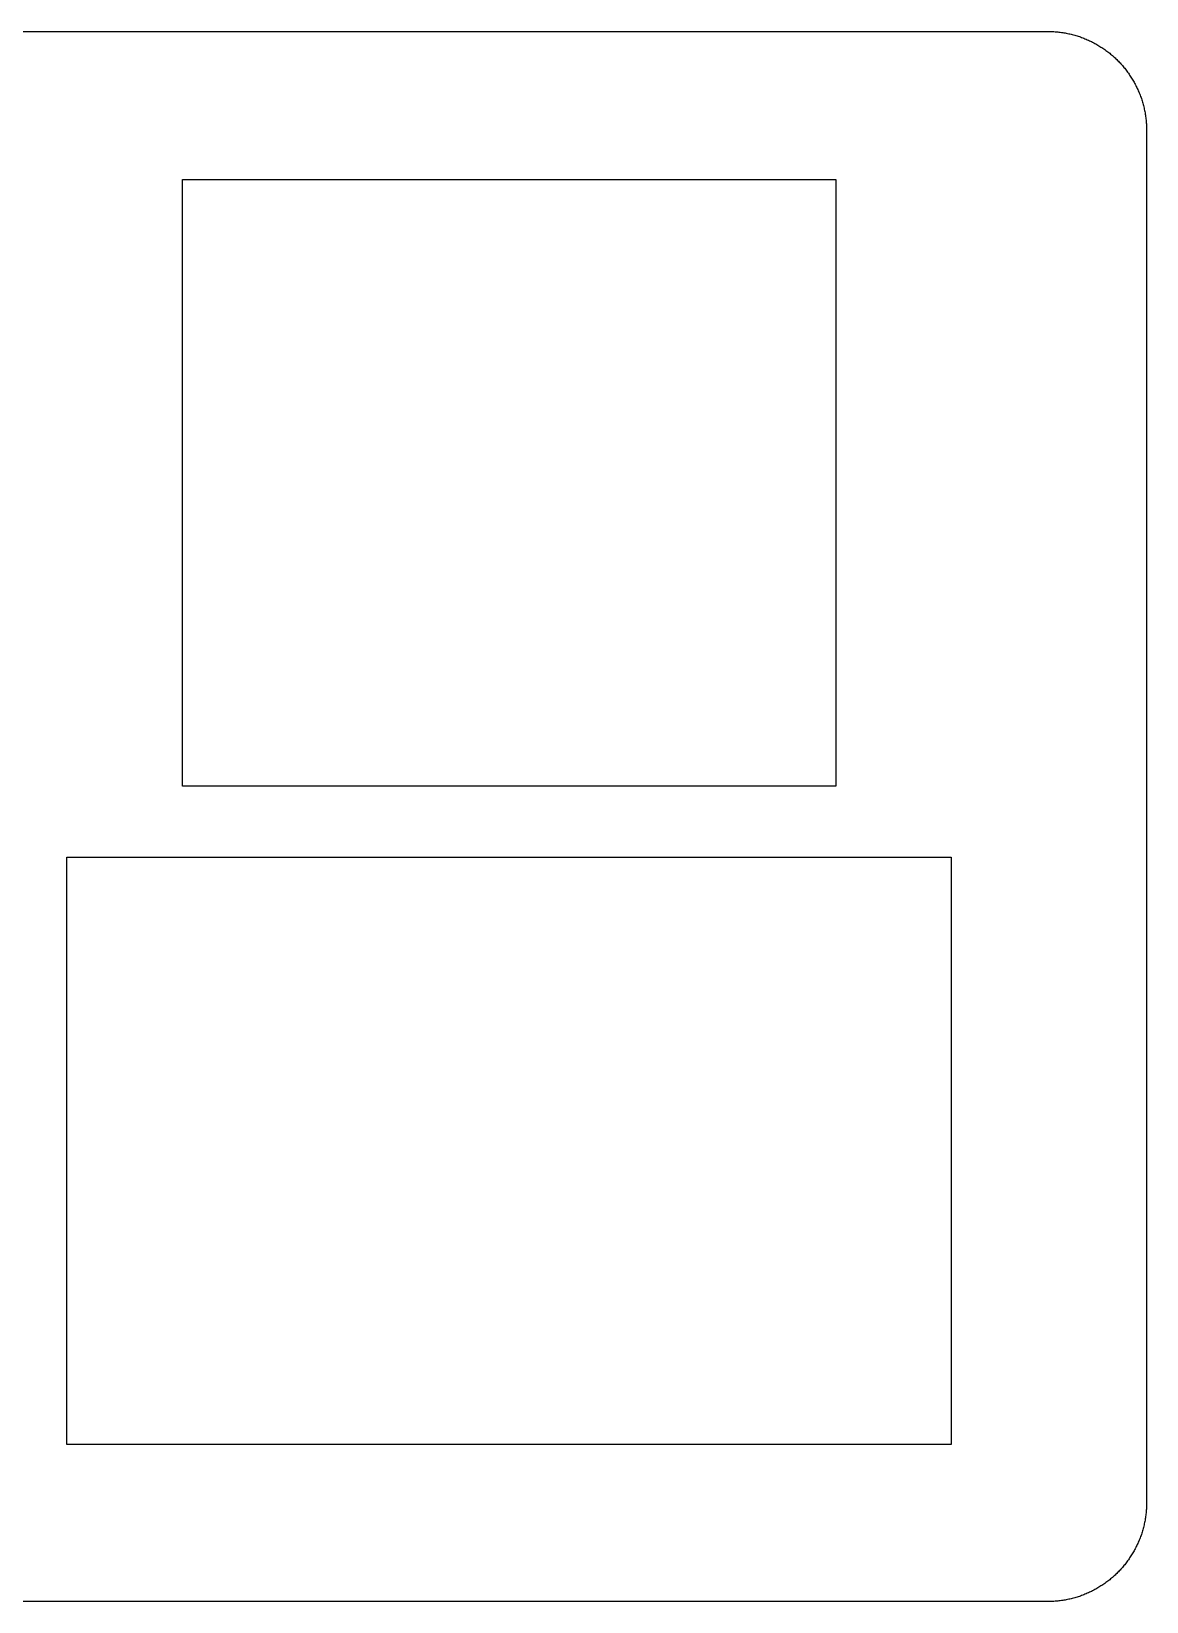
# Model space of a CAD drawing. Header units: millimetres. Extents: x 64 to 402, y 90 to 328.
# Drawn here: x 233.1 to 402.1, y 89.7 to 327.7 of the extents above; entities that cross this region are included whole.
import ezdxf

# ---------------------------------------------------------------- set-up
doc = ezdxf.new("R2010")
doc.units = ezdxf.units.MM
doc.layers.get('0').update_dxf_attribs({"linetype": 'CONTINUOUS', "true_color": 0x000000})

msp = doc.modelspace()

# ---------------------------------------------------------------- linework, layer by layer
at = {"color": 7, "linetype": 'CONTINUOUS', "true_color": 0x000000}
for points in [[(79.12, 327.74), (387.12, 327.74), (387.32, 327.74), (387.51, 327.74), (387.7, 327.73), (387.9, 327.73), (388.09, 327.71), (388.28, 327.7), (388.47, 327.69), (388.66, 327.67), (388.85, 327.65), (389.04, 327.62), (389.22, 327.6), (389.41, 327.57), (389.6, 327.54), (389.78, 327.51), (389.96, 327.48), (390.15, 327.44), (390.33, 327.4), (390.51, 327.36), (390.69, 327.32), (390.87, 327.27), (391.05, 327.23), (391.23, 327.18), (391.41, 327.12), (391.59, 327.07), (391.76, 327.01), (391.94, 326.96), (392.11, 326.9), (392.28, 326.83), (392.45, 326.77), (392.63, 326.7), (392.79, 326.64), (392.96, 326.57), (393.13, 326.49), (393.3, 326.42), (393.46, 326.34), (393.63, 326.27), (393.79, 326.19), (393.95, 326.1), (394.11, 326.02), (394.27, 325.93), (394.43, 325.85), (394.59, 325.76), (394.75, 325.67), (394.9, 325.57), (395.06, 325.48), (395.21, 325.38), (395.36, 325.28), (395.51, 325.18), (395.66, 325.08), (395.81, 324.98), (395.95, 324.87), (396.1, 324.77), (396.24, 324.66), (396.39, 324.55), (396.53, 324.43), (396.67, 324.32), (396.8, 324.2), (396.94, 324.09), (397.08, 323.97), (397.21, 323.85), (397.34, 323.73), (397.47, 323.6), (397.6, 323.48), (397.73, 323.35), (397.86, 323.22), (397.98, 323.09), (398.11, 322.96), (398.23, 322.83), (398.35, 322.7), (398.47, 322.56), (398.58, 322.42), (398.7, 322.29), (398.81, 322.15), (398.93, 322.01), (399.04, 321.86), (399.15, 321.72), (399.25, 321.57), (399.36, 321.43), (399.46, 321.28), (399.56, 321.13), (399.66, 320.98), (399.76, 320.83), (399.86, 320.68), (399.95, 320.52), (400.05, 320.37), (400.14, 320.21), (400.23, 320.05), (400.31, 319.89), (400.4, 319.73), (400.48, 319.57), (400.57, 319.41), (400.65, 319.25), (400.72, 319.08), (400.8, 318.92), (400.87, 318.75), (400.95, 318.58), (401.02, 318.41), (401.08, 318.25), (401.15, 318.07), (401.21, 317.9), (401.28, 317.73), (401.34, 317.56), (401.39, 317.38), (401.45, 317.21), (401.5, 317.03), (401.56, 316.85), (401.61, 316.67), (401.65, 316.49), (401.7, 316.31), (401.74, 316.13), (401.78, 315.95), (401.82, 315.77), (401.86, 315.58), (401.89, 315.4), (401.92, 315.22), (401.95, 315.03), (401.98, 314.84), (402, 314.66), (402.03, 314.47), (402.05, 314.28), (402.07, 314.09), (402.08, 313.9), (402.09, 313.71), (402.11, 313.52), (402.11, 313.32), (402.12, 313.13), (402.12, 312.94), (402.12, 312.74), (402.12, 104.74), (402.12, 104.55), (402.12, 104.36), (402.11, 104.17), (402.11, 103.97), (402.09, 103.78), (402.08, 103.59), (402.07, 103.4), (402.05, 103.21), (402.03, 103.02), (402, 102.83), (401.98, 102.65), (401.95, 102.46), (401.92, 102.27), (401.89, 102.09), (401.86, 101.91), (401.82, 101.72), (401.78, 101.54), (401.74, 101.36), (401.7, 101.18), (401.65, 101), (401.61, 100.82), (401.56, 100.64), (401.5, 100.46), (401.45, 100.28), (401.39, 100.11), (401.34, 99.93), (401.28, 99.76), (401.21, 99.59), (401.15, 99.42), (401.08, 99.24), (401.02, 99.08), (400.95, 98.91), (400.87, 98.74), (400.8, 98.57), (400.72, 98.41), (400.65, 98.24), (400.57, 98.08), (400.48, 97.92), (400.4, 97.76), (400.31, 97.6), (400.23, 97.44), (400.14, 97.28), (400.05, 97.12), (399.95, 96.97), (399.86, 96.81), (399.76, 96.66), (399.66, 96.51), (399.56, 96.36), (399.46, 96.21), (399.36, 96.06), (399.25, 95.92), (399.15, 95.77), (399.04, 95.63), (398.93, 95.48), (398.81, 95.34), (398.7, 95.2), (398.58, 95.07), (398.47, 94.93), (398.35, 94.79), (398.23, 94.66), (398.11, 94.53), (397.98, 94.4), (397.86, 94.27), (397.73, 94.14), (397.6, 94.01), (397.47, 93.89), (397.34, 93.76), (397.21, 93.64), (397.08, 93.52), (396.94, 93.4), (396.8, 93.29), (396.67, 93.17), (396.53, 93.06), (396.39, 92.94), (396.24, 92.83), (396.1, 92.72), (395.95, 92.62), (395.81, 92.51), (395.66, 92.41), (395.51, 92.31), (395.36, 92.21), (395.21, 92.11), (395.06, 92.01), (394.9, 91.92), (394.75, 91.82), (394.59, 91.73), (394.43, 91.64), (394.27, 91.56), (394.11, 91.47), (393.95, 91.39), (393.79, 91.3), (393.63, 91.22), (393.46, 91.15), (393.3, 91.07), (393.13, 91), (392.96, 90.92), (392.79, 90.85), (392.63, 90.79), (392.45, 90.72), (392.28, 90.66), (392.11, 90.59), (391.94, 90.53), (391.76, 90.48), (391.59, 90.42), (391.41, 90.37), (391.23, 90.31), (391.05, 90.26), (390.87, 90.22), (390.69, 90.17), (390.51, 90.13), (390.33, 90.09), (390.15, 90.05), (389.96, 90.01), (389.78, 89.98), (389.6, 89.95), (389.41, 89.92), (389.22, 89.89), (389.04, 89.87), (388.85, 89.84), (388.66, 89.82), (388.47, 89.8), (388.28, 89.79), (388.09, 89.78), (387.9, 89.76), (387.7, 89.76), (387.51, 89.75), (387.32, 89.75), (387.12, 89.74), (79.12, 89.74)], [(256.01, 305.32), (355.01, 305.32), (355.01, 213.32), (256.01, 213.32), (256.01, 305.32), (256.01, 305.32)], [(238.51, 202.58), (372.51, 202.58), (372.51, 113.58), (238.51, 113.58), (238.51, 202.58), (238.51, 202.58)]]:
    msp.add_lwpolyline(points, dxfattribs=at)

doc.saveas('drawing.dxf')
